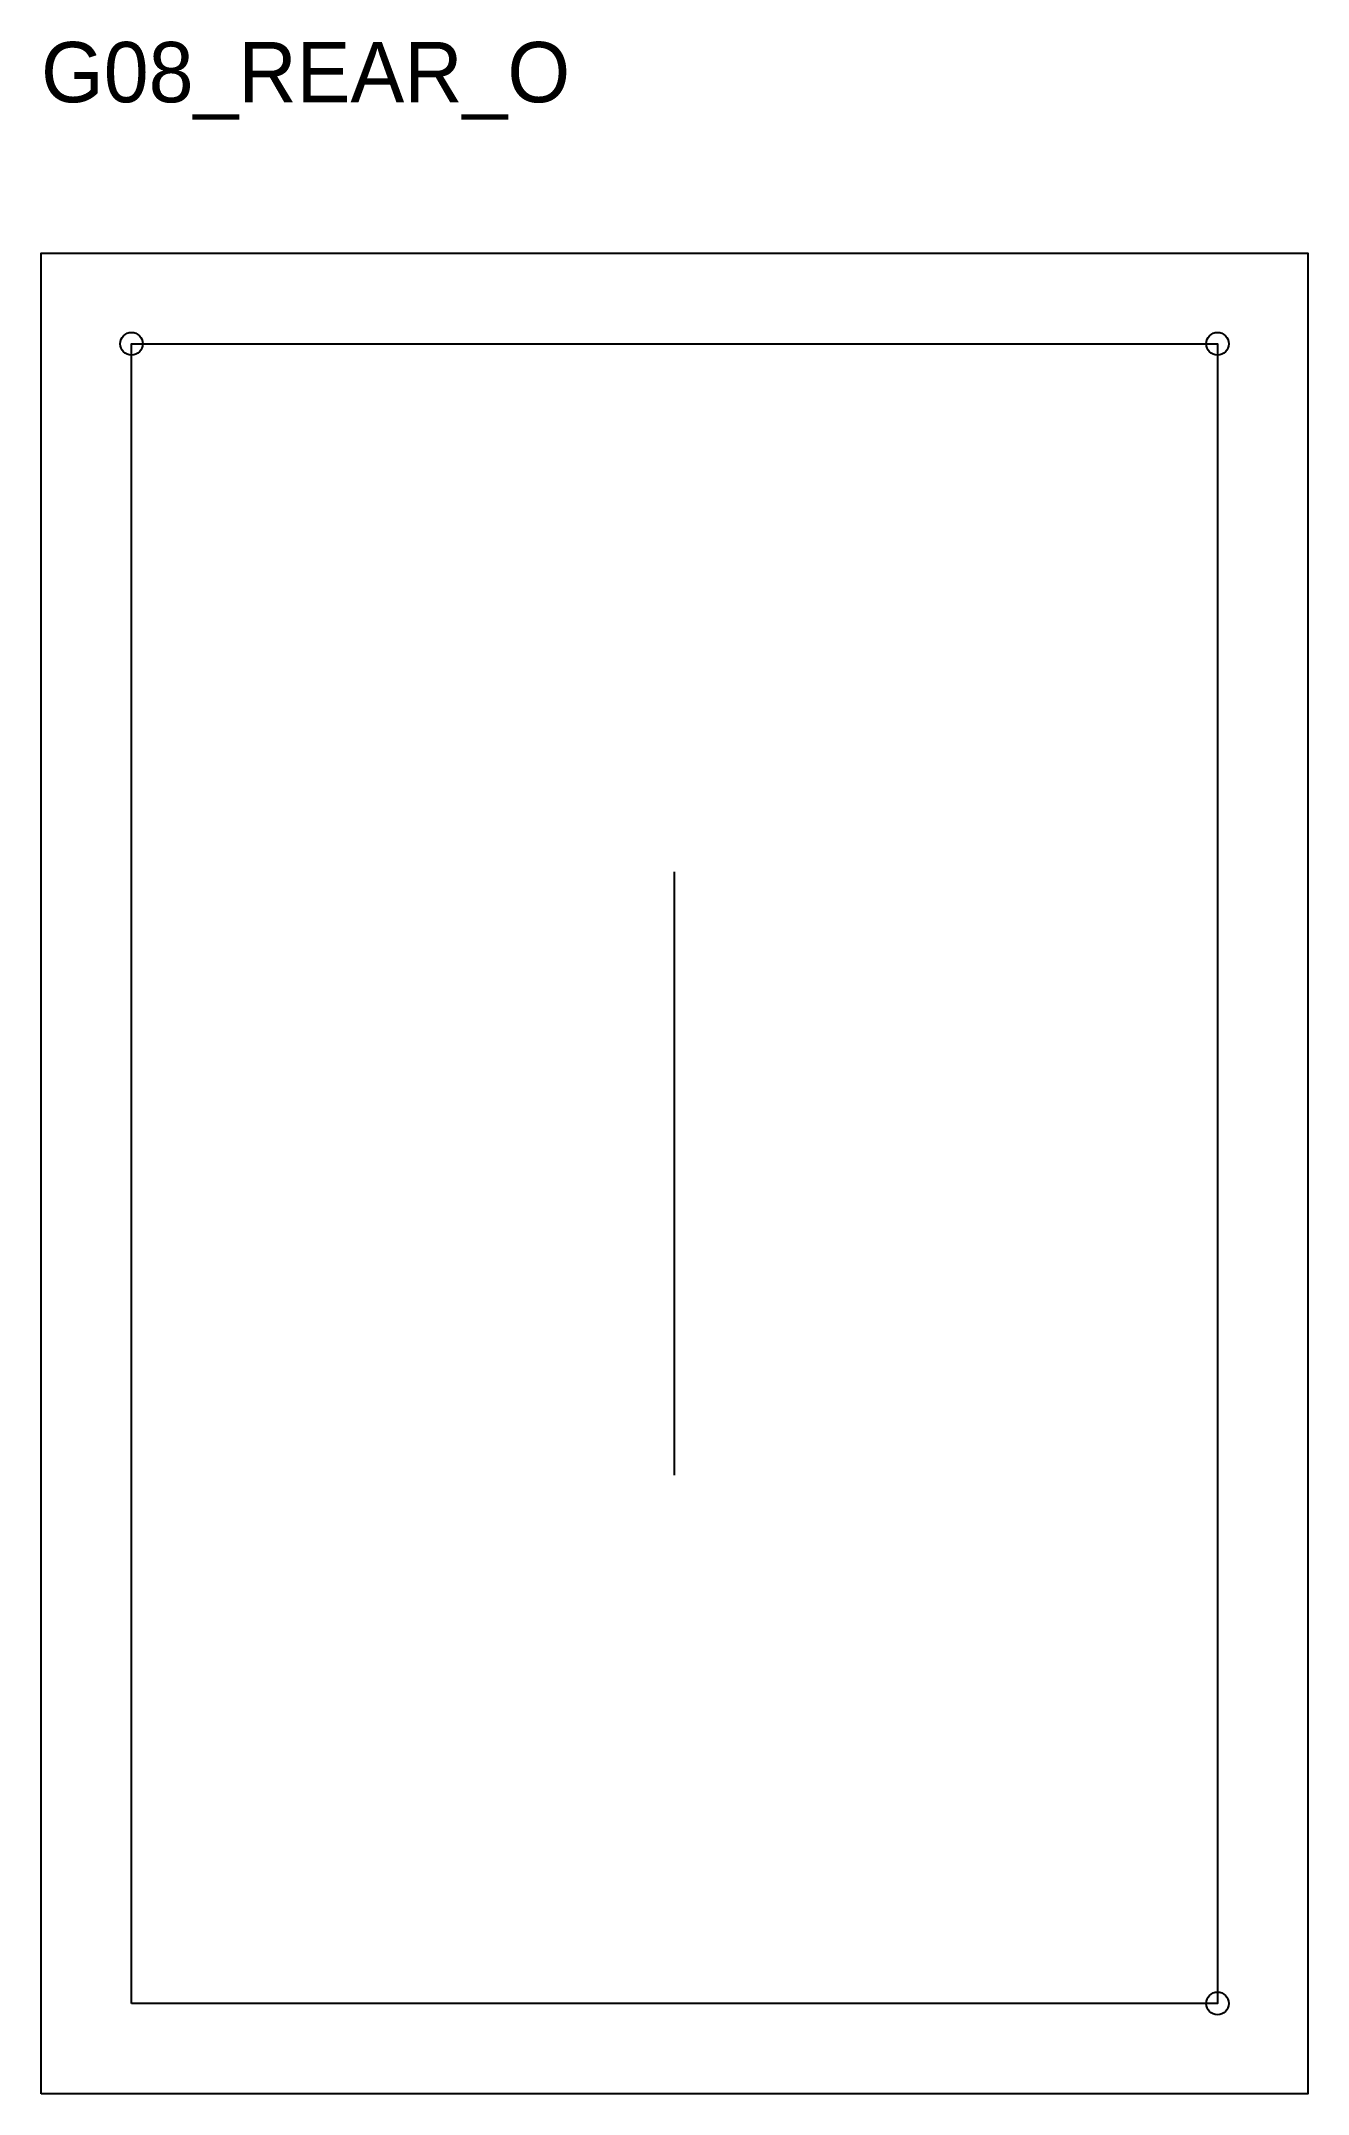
# Model space of a CAD drawing. Header units: millimetres. Extents: x -12 to 156, y -12 to 260.
import ezdxf

# ---------------------------------------------------------------- set-up
doc = ezdxf.new("R2010")
doc.units = ezdxf.units.MM
for name, color, linetype in [('CUT', 1, 'Continuous'), ('GRAIN', 3, 'Continuous'), ('ID', 7, 'Continuous'), ('NOTCH', 2, 'Continuous'), ('SEAM', 5, 'Continuous')]:
    doc.layers.add(name, color=color, linetype=linetype)

msp = doc.modelspace()

# ---------------------------------------------------------------- linework, layer by layer
at = {"layer": 'CUT'}
msp.add_lwpolyline([(-12, -12), (-12, 232), (156, 232), (156, -12), (-12, -12)], close=True, dxfattribs=at)
at = {"layer": 'GRAIN'}
msp.add_line((72, 70), (72, 150), dxfattribs=at)
at = {"layer": 'NOTCH'}
for centre in [(0, 220), (144, 220), (144, 220), (144, 0)]:
    msp.add_circle(centre, 1.5, dxfattribs=at)
at = {"layer": 'SEAM'}
msp.add_lwpolyline([(0, 0), (0, 220), (144, 220), (144, 0)], close=True, dxfattribs=at)

# ---------------------------------------------------------------- texts
at = {"layer": 'ID'}
msp.add_text('G08_REAR_O', height=8, dxfattribs=at).set_placement((-12, 252))

doc.saveas('drawing.dxf')
